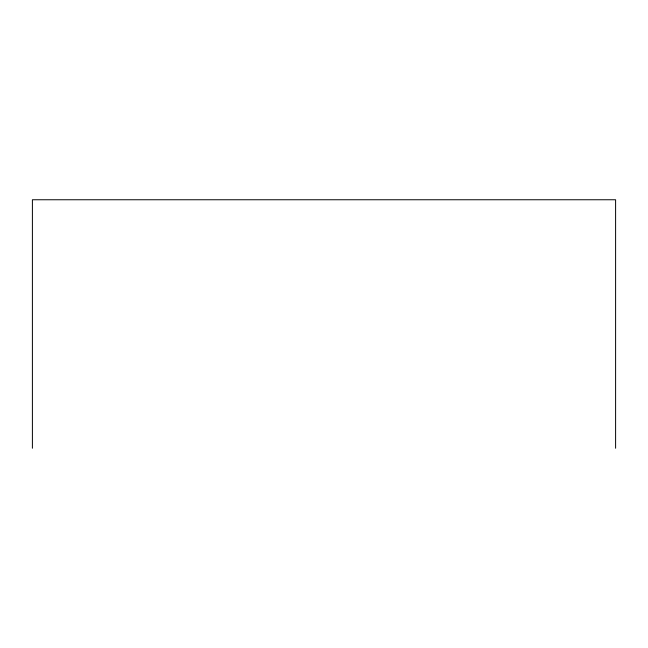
<?xml version="1.0" encoding="UTF-8"?>
<svg xmlns="http://www.w3.org/2000/svg" width="648" height="648" viewBox="0 0 648 648"><rect width="100%" height="100%" fill="white"/><g stroke="black" fill="none" stroke-linecap="round" stroke-linejoin="round"><path stroke-width="0.97" d="M615.6 448.246L615.6 199.754L32.4 199.754L32.4 448.246"/></g></svg>
